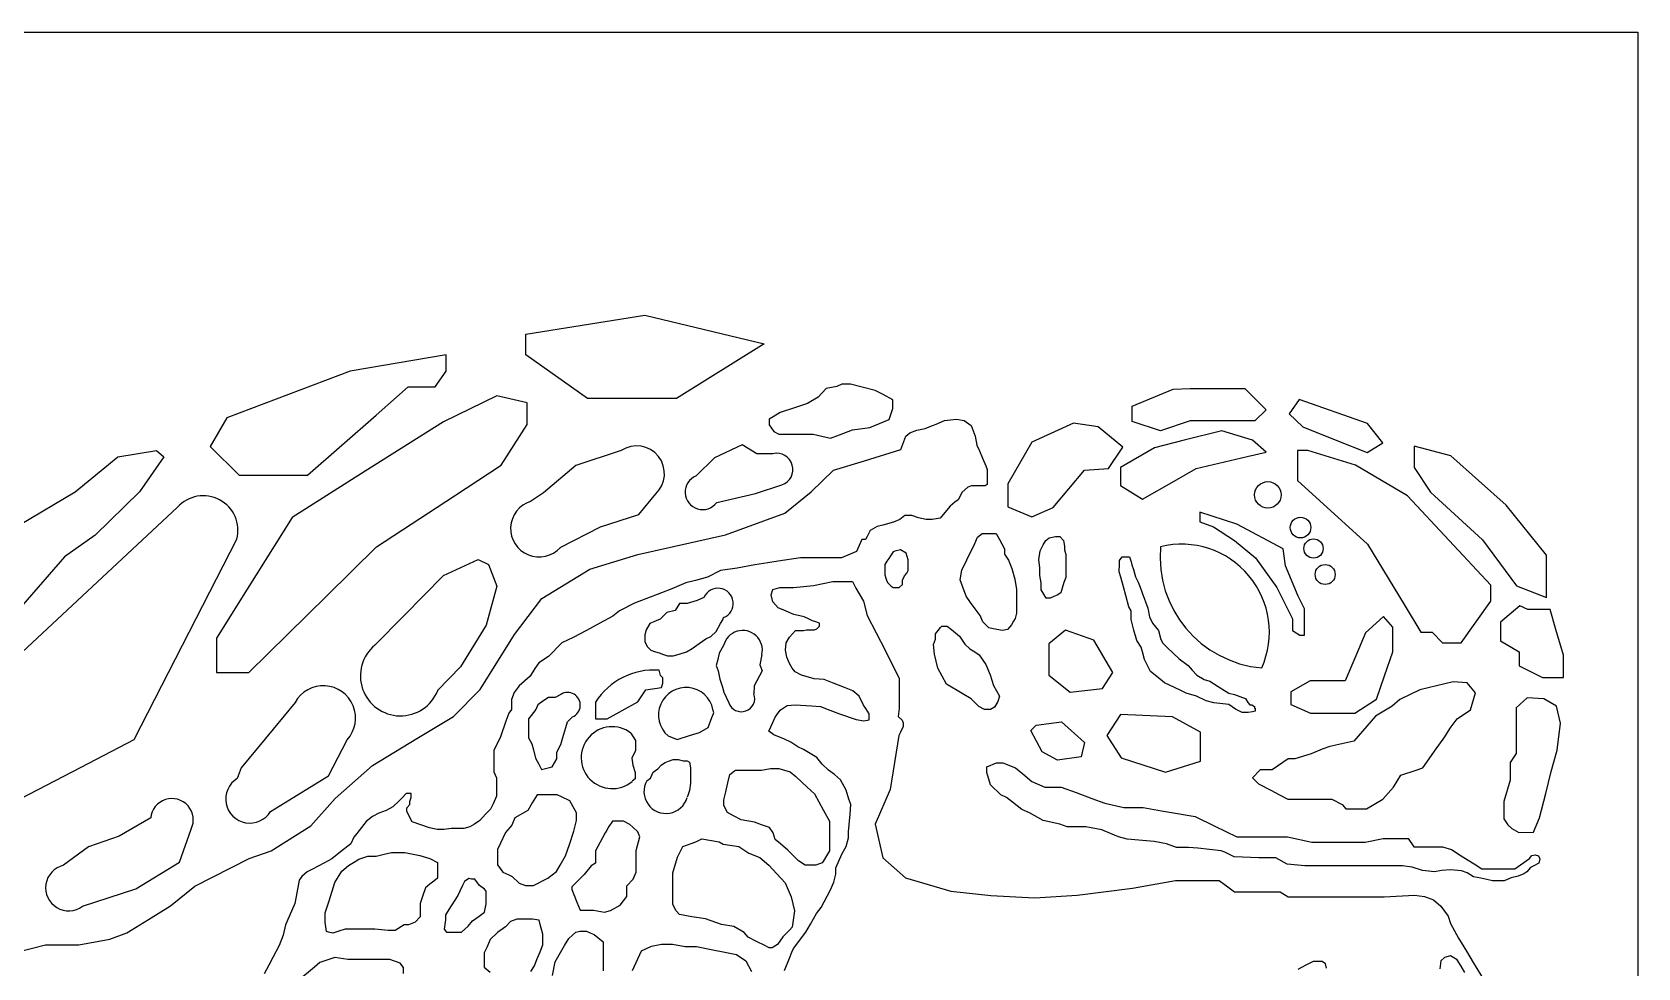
# Model space of a CAD drawing. Header units: inches. Extents: x 0.05 to 1.41, y 0.07 to 1.09.
# Drawn here: x 0.543 to 1.409, y 0.588 to 1.093 of the extents above; entities that cross this region are included whole.
import ezdxf

# ---------------------------------------------------------------- set-up
doc = ezdxf.new("R2010")
doc.units = ezdxf.units.IN
doc.header["$MEASUREMENT"] = 0
doc.layers.add('Cut', color=1, linetype='Continuous')

msp = doc.modelspace()

# ---------------------------------------------------------------- linework, layer by layer
at = {"layer": 'Cut'}
msp.add_line((0.94298, 0.87721), (0.94298, 0.87721), dxfattribs=at)
for points in [[(0.0465, 1.09284), (1.40923, 1.09284), (1.40923, 0.07103), (0.04721, 0.07103), (0.0465, 1.09284)], [(0.9378, 0.92455), (0.89043, 0.89496), (0.85269, 0.89496), (0.84233, 0.89496), (0.80902, 0.91863), (0.80902, 0.92973), (0.87341, 0.94009), (0.9378, 0.92455)], [(0.7661, 0.91863), (0.71429, 0.90976), (0.64769, 0.88461), (0.63881, 0.86908), (0.65435, 0.85354), (0.68025, 0.85354), (0.69135, 0.85354), (0.72835, 0.88609), (0.74559, 0.90125), (0.76018, 0.90125), (0.7661, 0.90976), (0.7661, 0.91863)], [(0.94641, 0.88742), (0.9425, 0.88513), (0.94036, 0.88387), (0.94036, 0.8808), (0.94298, 0.87721), (0.94556, 0.87579), (0.94912, 0.87579), (0.95303, 0.87579), (0.95795, 0.87579), (0.96423, 0.87579), (0.97357, 0.87359), (0.97841, 0.87546), (0.98533, 0.87812), (0.99479, 0.87944), (1.00218, 0.8825), (1.00519, 0.88374), (1.00625, 0.88699), (1.0071, 0.88957), (1.0071, 0.89208), (1.0071, 0.89437), (1.00192, 0.89709), (0.99755, 0.89938), (0.99063, 0.90116), (0.98422, 0.90281), (0.9796, 0.90281), (0.97697, 0.90142), (0.97119, 0.9004), (0.96678, 0.89582), (0.96118, 0.89225), (0.95405, 0.89005), (0.94641, 0.88742)], [(0.79348, 0.89644), (0.76462, 0.88239), (0.72243, 0.85576), (0.68298, 0.83085), (0.65879, 0.79215), (0.64225, 0.76568), (0.64225, 0.74703), (0.65953, 0.74703), (0.70171, 0.78845), (0.7286, 0.81485), (0.77054, 0.84245), (0.79573, 0.85902), (0.80976, 0.88091), (0.80976, 0.89275), (0.79348, 0.89644)], [(1.16765, 0.90044), (1.19707, 0.90044), (1.20856, 0.88895), (1.20258, 0.88298), (1.18603, 0.88298), (1.16765, 0.88298), (1.15156, 0.87747), (1.13639, 0.88252), (1.13639, 0.89079), (1.15845, 0.89998), (1.16765, 0.90044)], [(1.22649, 0.89447), (1.22097, 0.88666), (1.22833, 0.87976), (1.24671, 0.87241), (1.26312, 0.86585), (1.27154, 0.87104), (1.26326, 0.8816), (1.22649, 0.89447)], [(1.0142, 0.87471), (1.01633, 0.87656), (1.02004, 0.87784), (1.02459, 0.87874), (1.02863, 0.88041), (1.03059, 0.88121), (1.03499, 0.88316), (1.04159, 0.88392), (1.04572, 0.88321), (1.04948, 0.8805), (1.05152, 0.87471), (1.05251, 0.86987), (1.05384, 0.86674), (1.0555, 0.86284), (1.05727, 0.85867), (1.05812, 0.85667), (1.05812, 0.8525), (1.05812, 0.84851), (1.05698, 0.84794), (1.05384, 0.84794), (1.04957, 0.84794), (1.04762, 0.84709), (1.04453, 0.8445), (1.04245, 0.84032), (1.04055, 0.83909), (1.03817, 0.83691), (1.03523, 0.83344), (1.03267, 0.83043), (1.02839, 0.82974), (1.02521, 0.82974), (1.02094, 0.83055), (1.01733, 0.83192), (1.01362, 0.83192), (1.01101, 0.82974), (1.00759, 0.82827), (1.00171, 0.8267), (0.99872, 0.82591), (0.99492, 0.82367), (0.99325, 0.82049), (0.99239, 0.81883), (0.99036, 0.81883), (0.98763, 0.81239), (0.97937, 0.80906), (0.97277, 0.80906), (0.96479, 0.80906), (0.95738, 0.80906), (0.94529, 0.8072), (0.93962, 0.80632), (0.93268, 0.80525), (0.92317, 0.80336), (0.91424, 0.80222), (0.90707, 0.79861), (0.90071, 0.79676), (0.89544, 0.79543), (0.88784, 0.7923), (0.88228, 0.79016), (0.87388, 0.78693), (0.86774, 0.78457), (0.8597, 0.78036), (0.85604, 0.77752), (0.84897, 0.77367), (0.84187, 0.76982), (0.83472, 0.76593), (0.82855, 0.76318), (0.8213, 0.75575), (0.81603, 0.75224), (0.81404, 0.74915), (0.81141, 0.74509), (0.80559, 0.7399), (0.80283, 0.73625), (0.80131, 0.73259), (0.80131, 0.72707), (0.8, 0.72507), (0.79824, 0.72074), (0.79543, 0.71241), (0.79191, 0.70494), (0.79191, 0.70199), (0.79191, 0.69353), (0.79334, 0.69025), (0.79334, 0.68534), (0.79334, 0.6803), (0.79139, 0.67621), (0.79002, 0.67333), (0.78734, 0.67059), (0.7843, 0.66712), (0.78144, 0.66521), (0.77892, 0.66383), (0.77572, 0.66288), (0.77168, 0.66288), (0.76896, 0.66288), (0.76487, 0.66236), (0.76134, 0.66236), (0.7572, 0.66326), (0.74783, 0.6664), (0.74488, 0.67197), (0.74488, 0.67406), (0.7465, 0.67582), (0.7465, 0.67739), (0.74731, 0.67958), (0.74731, 0.68177), (0.74579, 0.68177), (0.74445, 0.68177), (0.74236, 0.67934), (0.7405, 0.67754), (0.73738, 0.6745), (0.73364, 0.67259), (0.72974, 0.67106), (0.7264, 0.66925), (0.72298, 0.66659), (0.71781, 0.66013), (0.71624, 0.65816), (0.71458, 0.65466), (0.70905, 0.65024), (0.7044, 0.64651), (0.70039, 0.64438), (0.69696, 0.64257), (0.69359, 0.64078), (0.69112, 0.63947), (0.6882, 0.637), (0.68677, 0.63491), (0.68509, 0.62612), (0.68439, 0.62244), (0.68257, 0.61817), (0.67944, 0.61085), (0.67814, 0.60518), (0.676, 0.59976), (0.67265, 0.59325), (0.67041, 0.58906), (0.66793, 0.58442)], [(1.10468, 0.88162), (1.08215, 0.87151), (1.06928, 0.849), (1.06928, 0.8366), (1.08215, 0.83108), (1.09365, 0.83614), (1.11065, 0.85635), (1.12353, 0.85727)], [(1.12353, 0.85727), (1.13134, 0.86876), (1.11801, 0.87978), (1.10468, 0.88162)], [(1.18466, 0.87749), (1.16444, 0.87243), (1.14843, 0.86843), (1.12996, 0.85773), (1.12996, 0.84808), (1.14191, 0.84073), (1.15892, 0.85038), (1.17092, 0.85719), (1.19845, 0.8637), (1.20855, 0.86609), (1.20121, 0.87243), (1.18466, 0.87749)], [(0.47592, 0.77673), (0.53617, 0.82695), (0.56586, 0.84465), (0.58899, 0.86348), (0.60983, 0.8669), (0.61383, 0.86348), (0.6007, 0.84465), (0.57671, 0.82124), (0.56015, 0.80954), (0.5376, 0.78357), (0.51104, 0.76217), (0.49734, 0.75646)], [(0.51873, 0.59216), (0.54983, 0.60009), (0.56795, 0.60009), (0.58459, 0.60305), (0.59383, 0.60649), (0.60542, 0.61364), (0.61738, 0.62102), (0.63044, 0.63163), (0.65978, 0.64666), (0.67161, 0.65072), (0.69311, 0.66434), (0.70617, 0.67913), (0.72627, 0.69687), (0.7503, 0.7114), (0.77004, 0.72334), (0.7845, 0.73785), (0.80299, 0.76754), (0.81778, 0.787), (0.84357, 0.80284), (0.86958, 0.81085), (0.91691, 0.82145), (0.94884, 0.83303), (0.96307, 0.84467), (0.97515, 0.85625), (0.99179, 0.86142), (1.0114, 0.86752), (1.0142, 0.87471)], [(0.86061, 0.86692), (0.83601, 0.85891), (0.81856, 0.84405), (0.81169, 0.83947)], [(0.94243, 0.8652), (0.93385, 0.8652), (0.92584, 0.87007), (0.91096, 0.86292), (0.90095, 0.8532)], [(1.23108, 0.8669), (1.22557, 0.8669), (1.22557, 0.85909), (1.22557, 0.85082), (1.26326, 0.81636), (1.28303, 0.78374), (1.29201, 0.76892), (1.2982, 0.76892), (1.30371, 0.76307), (1.31383, 0.76307), (1.32992, 0.78558), (1.32992, 0.79431), (1.28487, 0.84255), (1.25683, 0.85909), (1.23108, 0.8669)], [(1.28854, 0.8692), (1.28854, 0.85771), (1.29728, 0.84439), (1.32532, 0.81866), (1.34371, 0.79385), (1.35994, 0.78761), (1.35994, 0.79385), (1.35994, 0.81039), (1.33819, 0.8375), (1.30831, 0.86414), (1.28854, 0.8692)], [(0.82771, 0.8146), (0.84946, 0.82575), (0.87005, 0.83232), (0.87921, 0.84347)], [(0.91211, 0.8389), (0.93299, 0.84376), (0.94729, 0.84834)], [(0.62105, 0.83627), (0.53723, 0.75808), (0.49374, 0.72794), (0.46558, 0.6838), (0.44297, 0.6412), (0.43804, 0.62381), (0.44471, 0.62381), (0.52212, 0.67163), (0.5691, 0.69597), (0.59774, 0.71082), (0.63114, 0.77625), (0.65312, 0.81906)], [(1.17283, 0.83366), (1.17283, 0.82849), (1.18015, 0.82581), (1.19158, 0.81832), (1.2029, 0.80896), (1.21441, 0.79299), (1.22281, 0.77604), (1.22281, 0.7698), (1.22674, 0.7673), (1.22924, 0.7673), (1.22924, 0.77426), (1.22924, 0.78139), (1.22592, 0.78835), (1.21913, 0.80459), (1.21781, 0.81386), (1.19283, 0.82724), (1.17283, 0.83366)], [(1.0528, 0.82023), (1.05531, 0.82212), (1.05786, 0.82212), (1.06155, 0.82212), (1.06293, 0.82212), (1.06477, 0.8188), (1.066, 0.81657), (1.06748, 0.8139), (1.06748, 0.81103), (1.06952, 0.80766), (1.07136, 0.80316), (1.07295, 0.79744), (1.07382, 0.79181), (1.07382, 0.78757), (1.07382, 0.78357), (1.07382, 0.77913), (1.0731, 0.77626), (1.07223, 0.77473), (1.07113, 0.77278), (1.06896, 0.77028), (1.0664, 0.76972), (1.06129, 0.77074), (1.05903, 0.7712), (1.05577, 0.77442), (1.05423, 0.7778), (1.05162, 0.78137), (1.04907, 0.78495), (1.04664, 0.78834), (1.04498, 0.79308), (1.04358, 0.79703), (1.04436, 0.80238), (1.04707, 0.80787), (1.04857, 0.8109), (1.04977, 0.81332), (1.05149, 0.8168), (1.0528, 0.82023)], [(1.08821, 0.81609), (1.08975, 0.81835), (1.0916, 0.81984), (1.09494, 0.82046), (1.09731, 0.82046), (1.09921, 0.8184), (1.09978, 0.81522), (1.09978, 0.81331), (1.10055, 0.8108), (1.10055, 0.80643), (1.10055, 0.8016), (1.10055, 0.79846), (1.09952, 0.79563), (1.09854, 0.79255), (1.09777, 0.7901), (1.09577, 0.78875), (1.09412, 0.78808), (1.09203, 0.78723), (1.08996, 0.78723), (1.08872, 0.78931), (1.08727, 0.79176), (1.08727, 0.79548), (1.08646, 0.79949), (1.08646, 0.80375), (1.08589, 0.80792), (1.08672, 0.8127), (1.08821, 0.81609)], [(0.72762, 0.7619), (0.74322, 0.77768), (0.76471, 0.7994), (0.78341, 0.80816), (0.78897, 0.80547), (0.79346, 0.79364), (0.78772, 0.77266), (0.7739, 0.75006), (0.76152, 0.73733)], [(1.01122, 0.81337), (1.00825, 0.81251), (1.00731, 0.81223), (1.00595, 0.81005), (1.00493, 0.80857), (1.00395, 0.80715), (1.00277, 0.80544), (1.00277, 0.80331), (1.00277, 0.80172), (1.00277, 0.79983), (1.0034, 0.79799), (1.00376, 0.79692), (1.00419, 0.79568), (1.00554, 0.79447), (1.00632, 0.79378), (1.00728, 0.79291), (1.00943, 0.79291), (1.01061, 0.79291), (1.01245, 0.79452), (1.01245, 0.79692), (1.01342, 0.79922), (1.01475, 0.8007), (1.01536, 0.80223), (1.01536, 0.80413), (1.01536, 0.80617), (1.01536, 0.80796), (1.01439, 0.81159), (1.01122, 0.81337)], [(1.12942, 0.8055), (1.12942, 0.80673), (1.12942, 0.80757), (1.13045, 0.80886), (1.13095, 0.80948), (1.13262, 0.80948), (1.13414, 0.80948), (1.13495, 0.80948), (1.13576, 0.80679), (1.13621, 0.80524), (1.13698, 0.8026), (1.1381, 0.79878), (1.13954, 0.79594), (1.14057, 0.79309), (1.14165, 0.79014), (1.14469, 0.78178), (1.14565, 0.77705), (1.1473, 0.77366), (1.15057, 0.7698), (1.15173, 0.76495), (1.15293, 0.76291), (1.15513, 0.76052), (1.16164, 0.75437), (1.16645, 0.75078), (1.16862, 0.74842), (1.17119, 0.74562), (1.17525, 0.74332), (1.17822, 0.74235), (1.18473, 0.7382), (1.18839, 0.73586), (1.19155, 0.73522), (1.19439, 0.73416), (1.1959, 0.73359), (1.19742, 0.73303), (1.19866, 0.73083), (1.19976, 0.7297), (1.20083, 0.7297), (1.20231, 0.72873), (1.20231, 0.72789), (1.20267, 0.72789), (1.20267, 0.72621), (1.20134, 0.72582), (1.19892, 0.72547), (1.19572, 0.72547), (1.19203, 0.72724), (1.18854, 0.72973), (1.18531, 0.73009), (1.18036, 0.7307), (1.17623, 0.7317), (1.17112, 0.73429), (1.16547, 0.73594), (1.16253, 0.73733), (1.15908, 0.73896), (1.15371, 0.7415), (1.14957, 0.74486), (1.14621, 0.74758), (1.14291, 0.75404), (1.14184, 0.75832), (1.14122, 0.76079), (1.13877, 0.7643), (1.13725, 0.76992), (1.1357, 0.77565), (1.1357, 0.78035), (1.13456, 0.78258), (1.13288, 0.78868), (1.13159, 0.79335), (1.13017, 0.79853), (1.12937, 0.80141), (1.12942, 0.8055)], [(0.96048, 0.77007), (0.96481, 0.77007), (0.96607, 0.77057), (0.96751, 0.77214), (0.96751, 0.77371), (0.96561, 0.77437), (0.96372, 0.77502), (0.96194, 0.77588), (0.95928, 0.77717), (0.95368, 0.77833), (0.94831, 0.78065), (0.9453, 0.78196), (0.94246, 0.78524), (0.94154, 0.78897), (0.94246, 0.79186), (0.94613, 0.79292), (0.9536, 0.79292), (0.9644, 0.79405), (0.97477, 0.79616), (0.98542, 0.79616), (0.98718, 0.79257), (0.99141, 0.78552), (0.99339, 0.7779), (1.00294, 0.75905), (1.01064, 0.74386), (1.01064, 0.72758), (1.01004, 0.72338), (1.01222, 0.72137), (1.01272, 0.71985), (1.01272, 0.71798), (1.01124, 0.71491), (1.01033, 0.713), (1.00579, 0.68388), (0.99761, 0.66519), (1.0017, 0.64709), (1.01397, 0.63629), (1.03851, 0.6291), (1.05998, 0.62669), (1.08374, 0.62543), (1.1067, 0.62692), (1.13655, 0.63059), (1.15972, 0.63483), (1.16971, 0.63483), (1.18326, 0.63483), (1.18796, 0.63139), (1.19161, 0.62872), (1.19519, 0.62872), (1.20013, 0.62872), (1.20449, 0.62872), (1.21092, 0.62872), (1.2162, 0.62872), (1.22056, 0.62599), (1.22975, 0.62599), (1.23778, 0.62599), (1.24949, 0.62599), (1.26189, 0.62599), (1.27222, 0.62599), (1.28867, 0.62692), (1.29405, 0.62621), (1.29885, 0.62429), (1.30281, 0.62101), (1.30682, 0.61549), (1.30814, 0.61164), (1.3125, 0.60365), (1.3168, 0.5967), (1.32031, 0.59043), (1.3263, 0.58079)], [(0.90522, 0.78763), (0.90151, 0.78589), (0.8962, 0.78437), (0.89203, 0.78437), (0.88967, 0.78059), (0.88515, 0.77941), (0.88156, 0.77593), (0.87935, 0.77494), (0.87605, 0.77348), (0.87395, 0.77013), (0.87326, 0.76748), (0.87326, 0.76365), (0.87468, 0.7609), (0.8765, 0.75913), (0.87856, 0.75845), (0.88151, 0.75746), (0.88281, 0.75703), (0.88554, 0.75612), (0.88859, 0.75612), (0.89183, 0.75702), (0.89581, 0.7583), (0.89885, 0.75997), (0.90259, 0.76267), (0.90628, 0.76534), (0.90902, 0.76655), (0.91177, 0.76925), (0.91423, 0.77357), (0.91536, 0.77555), (0.91586, 0.7767)], [(1.34549, 0.78313), (1.33515, 0.77423), (1.33515, 0.76878), (1.33515, 0.76419), (1.3452, 0.75816), (1.3452, 0.7507), (1.35784, 0.74438), (1.36387, 0.74438), (1.36904, 0.74438), (1.36904, 0.75644), (1.36502, 0.77021), (1.36185, 0.78105), (1.34979, 0.78105), (1.34549, 0.78313)], [(1.02903, 0.76228), (1.03013, 0.76505), (1.03013, 0.76792), (1.03159, 0.7697), (1.03295, 0.77136), (1.03351, 0.77203), (1.03651, 0.77203), (1.03881, 0.77023), (1.04315, 0.76667), (1.04598, 0.76244), (1.04864, 0.75987), (1.05136, 0.75815), (1.05374, 0.75664), (1.05728, 0.75135), (1.05968, 0.74581), (1.06141, 0.74001), (1.0647, 0.73434), (1.06376, 0.73136), (1.06204, 0.72833), (1.05979, 0.72713), (1.0566, 0.72713), (1.05356, 0.7288), (1.04943, 0.73293), (1.04462, 0.73575), (1.03603, 0.74079), (1.03138, 0.74935), (1.02966, 0.75693), (1.02903, 0.76228)], [(1.27197, 0.77728), (1.2622, 0.76848), (1.25704, 0.75614), (1.25134, 0.74253), (1.24124, 0.74253), (1.23234, 0.74253), (1.222, 0.73662), (1.222, 0.72973), (1.23263, 0.72514), (1.24383, 0.72514), (1.25646, 0.72514), (1.26824, 0.7326), (1.27254, 0.74523), (1.27697, 0.75821), (1.27697, 0.77164), (1.27197, 0.77728)], [(0.94873, 0.58614), (0.95144, 0.59291), (0.95273, 0.59615), (0.95348, 0.59802), (0.96024, 0.6068), (0.96276, 0.61125), (0.96596, 0.61689), (0.96846, 0.62023), (0.97338, 0.62941), (0.97539, 0.63389), (0.97638, 0.63823), (0.97638, 0.64154), (0.97976, 0.6493), (0.98197, 0.65307), (0.98328, 0.65783), (0.98328, 0.66098), (0.98416, 0.67058), (0.98447, 0.67582), (0.98339, 0.67863), (0.98192, 0.68351), (0.97896, 0.68917), (0.9757, 0.69206), (0.97238, 0.69441), (0.96907, 0.69767), (0.9662, 0.70115), (0.95896, 0.7055), (0.95587, 0.70689), (0.95207, 0.70944), (0.94875, 0.71114), (0.94294, 0.71347), (0.94016, 0.7154), (0.94239, 0.72003), (0.94358, 0.72304), (0.9463, 0.72675), (0.95019, 0.72919), (0.95438, 0.72964), (0.96333, 0.72905), (0.96808, 0.72874), (0.97317, 0.72679), (0.97829, 0.72482), (0.98742, 0.72168), (0.99156, 0.72103), (0.99442, 0.72148), (0.99442, 0.7248), (0.99255, 0.72763), (0.99136, 0.72943), (0.989, 0.73434), (0.98548, 0.73711), (0.981, 0.7389), (0.97467, 0.74142), (0.97013, 0.74323), (0.9647, 0.74363), (0.95795, 0.74556), (0.95452, 0.74735), (0.95274, 0.74941), (0.95144, 0.75187), (0.94996, 0.75539), (0.9492, 0.75919), (0.94957, 0.76313), (0.95141, 0.76607), (0.95464, 0.76984), (0.95893, 0.76984), (0.96048, 0.77007)], [(1.1004, 0.76998), (1.09135, 0.76263), (1.09135, 0.74563), (1.10284, 0.73644), (1.12031, 0.73851), (1.1259, 0.747), (1.11571, 0.76446), (1.1004, 0.76998)], [(0.91586, 0.76163), (0.91336, 0.75744), (0.91264, 0.75414), (0.9119, 0.75082), (0.91297, 0.748), (0.91385, 0.74345), (0.91525, 0.73909), (0.91593, 0.73643), (0.91859, 0.73073)], [(0.93647, 0.75678), (0.9353, 0.75114), (0.93661, 0.7479), (0.93225, 0.73991), (0.93223, 0.73557)], [(0.84675, 0.73103), (0.84675, 0.72201), (0.85294, 0.72201), (0.86115, 0.72657), (0.86956, 0.73124), (0.87391, 0.73781), (0.88224, 0.73907), (0.88309, 0.74132), (0.88309, 0.74413), (0.88182, 0.74554), (0.881, 0.7483)], [(1.30959, 0.74209), (1.2915, 0.73778), (1.28072, 0.73245), (1.2766, 0.72888), (1.26766, 0.72343), (1.26766, 0.72343), (1.25589, 0.70994), (1.25589, 0.70994), (1.24297, 0.70712), (1.23878, 0.70571), (1.23291, 0.70314), (1.22401, 0.70047), (1.22057, 0.70047), (1.21195, 0.69444), (1.21195, 0.69444), (1.20535, 0.69444), (1.20535, 0.69444), (1.20133, 0.69013), (1.20448, 0.68698), (1.20448, 0.68698), (1.21109, 0.68353), (1.21589, 0.68103), (1.22031, 0.67872), (1.22573, 0.67872), (1.22947, 0.67872), (1.23406, 0.67872), (1.23895, 0.67872), (1.24411, 0.67872), (1.24958, 0.67588), (1.25158, 0.67349), (1.25704, 0.67349), (1.26278, 0.67349), (1.27158, 0.67865), (1.27743, 0.68525), (1.28133, 0.69166), (1.28959, 0.69426), (1.29322, 0.69559), (1.29667, 0.70047), (1.29953, 0.70452), (1.30506, 0.71234), (1.30786, 0.71711), (1.31172, 0.72204), (1.31892, 0.72687), (1.32165, 0.73606), (1.31706, 0.74151), (1.30959, 0.74209)], [(0.68454, 0.73086), (0.67277, 0.71651), (0.65555, 0.69553), (0.65324, 0.68982)], [(0.82796, 0.73527), (0.82487, 0.73364), (0.82131, 0.73364), (0.81833, 0.73156), (0.81549, 0.72957), (0.81442, 0.72705), (0.81189, 0.72384), (0.81053, 0.7221), (0.81053, 0.72012), (0.81053, 0.71557), (0.81053, 0.71185), (0.81234, 0.70853), (0.81328, 0.70541), (0.81433, 0.70083), (0.81607, 0.69758), (0.81763, 0.69469), (0.82115, 0.6956), (0.82329, 0.69615), (0.82582, 0.70051), (0.82582, 0.70408), (0.82804, 0.70812), (0.82915, 0.712), (0.83071, 0.71744), (0.83157, 0.72044), (0.83433, 0.72315)], [(1.34951, 0.73347), (1.34348, 0.72802), (1.34348, 0.72113), (1.34348, 0.71195), (1.34348, 0.70879), (1.34348, 0.70334), (1.34032, 0.69846), (1.34032, 0.69387), (1.34032, 0.68899), (1.33687, 0.6775), (1.33687, 0.66803), (1.33896, 0.66479), (1.34118, 0.66287), (1.34491, 0.66065), (1.35295, 0.66091), (1.35295, 0.66091), (1.35617, 0.66861), (1.35956, 0.68181), (1.36238, 0.69358), (1.36561, 0.70506), (1.36755, 0.7197), (1.3653, 0.72888), (1.35841, 0.7329), (1.34951, 0.73347)], [(0.88585, 0.71285), (0.89068, 0.71095), (0.89751, 0.71309), (0.90274, 0.71472), (0.90744, 0.7174), (0.90952, 0.72277), (0.91051, 0.72531), (0.9101, 0.72709)], [(1.08455, 0.71859), (1.09824, 0.72036), (1.11065, 0.70933), (1.10875, 0.70156), (1.09594, 0.69968), (1.08767, 0.70429), (1.08169, 0.71576), (1.08455, 0.71859)], [(1.12996, 0.72449), (1.12261, 0.71301), (1.13042, 0.70106), (1.15432, 0.69325), (1.17317, 0.69922), (1.17317, 0.71484), (1.158, 0.72311), (1.12996, 0.72449)], [(0.67133, 0.67202), (0.70263, 0.69125), (0.71268, 0.71077)], [(0.86585, 0.71437), (0.86823, 0.71045), (0.86823, 0.70503), (0.86625, 0.70082), (0.86686, 0.69713), (0.86813, 0.69302), (0.86813, 0.68973), (0.86645, 0.68832)], [(0.87433, 0.68862), (0.87634, 0.69004), (0.87709, 0.69167), (0.87782, 0.69325), (0.88028, 0.69501), (0.88229, 0.69721), (0.88437, 0.69857), (0.88607, 0.6992), (0.88866, 0.70016), (0.8913, 0.70016), (0.89407, 0.69942), (0.89612, 0.69942), (0.89745, 0.69873), (0.89795, 0.69567), (0.89795, 0.6923), (0.89795, 0.68726), (0.89745, 0.68342), (0.89647, 0.68068), (0.89616, 0.67981)], [(0.92231, 0.6943), (0.93087, 0.6943), (0.93629, 0.6943), (0.94106, 0.69521), (0.94559, 0.69521), (0.95184, 0.69348), (0.95472, 0.69085), (0.95798, 0.68787), (0.96086, 0.68524), (0.96496, 0.68149), (0.96961, 0.67301), (0.97295, 0.6669), (0.97295, 0.66101), (0.97295, 0.65492), (0.97295, 0.65073), (0.96969, 0.64547), (0.96894, 0.64426), (0.96566, 0.643), (0.96155, 0.643), (0.95982, 0.643), (0.9562, 0.64531), (0.95316, 0.64843), (0.95053, 0.65113), (0.94649, 0.65451), (0.94364, 0.65691), (0.94263, 0.6606), (0.94057, 0.66339), (0.93629, 0.66487), (0.93244, 0.66621), (0.92527, 0.66758), (0.92124, 0.66972), (0.91789, 0.6715), (0.91598, 0.67523), (0.91598, 0.67835), (0.91696, 0.68263), (0.9181, 0.68753), (0.91911, 0.69194), (0.92173, 0.69402), (0.92231, 0.6943)], [(1.05987, 0.6865), (1.05785, 0.69307), (1.05785, 0.69611), (1.06304, 0.69838), (1.06645, 0.69838), (1.07341, 0.6956), (1.07733, 0.69232), (1.0822, 0.68823), (1.08921, 0.68511), (1.09807, 0.68511), (1.10603, 0.6822), (1.1145, 0.67912), (1.12151, 0.67656), (1.13183, 0.67424), (1.1422, 0.67424), (1.15219, 0.67247), (1.15643, 0.67172), (1.17036, 0.66925), (1.18095, 0.66411), (1.19286, 0.65831), (1.20649, 0.65831), (1.22015, 0.65831), (1.2333, 0.65551), (1.25012, 0.65551), (1.26214, 0.65551), (1.27175, 0.65741), (1.28522, 0.65741), (1.28838, 0.65297), (1.29559, 0.65297), (1.30381, 0.65297), (1.30862, 0.65146), (1.3138, 0.64817), (1.31768, 0.64571), (1.3208, 0.64374), (1.32493, 0.64112), (1.33087, 0.64112), (1.33568, 0.64112), (1.34276, 0.64112), (1.35065, 0.64661), (1.35203, 0.64823), (1.3538, 0.6487), (1.35555, 0.6481), (1.35636, 0.64639), (1.35586, 0.64418), (1.35302, 0.64266), (1.35129, 0.64172), (1.34932, 0.63945), (1.3476, 0.63836), (1.34467, 0.63718), (1.34081, 0.63621), (1.3371, 0.63468), (1.33081, 0.63468), (1.3277, 0.63534), (1.32447, 0.63602), (1.3206, 0.63683), (1.31704, 0.63898), (1.31402, 0.63998), (1.30802, 0.6406), (1.30325, 0.64026), (1.29951, 0.63945), (1.29303, 0.64014), (1.28742, 0.64201), (1.28225, 0.64272), (1.27633, 0.64272), (1.26242, 0.64272), (1.25466, 0.64272), (1.24036, 0.64272), (1.22943, 0.64272), (1.2199, 0.64353), (1.21388, 0.64702), (1.20472, 0.64702), (1.19136, 0.64764), (1.18625, 0.65001), (1.18439, 0.65087), (1.17175, 0.65216), (1.16678, 0.65267), (1.16022, 0.65267), (1.1548, 0.65459), (1.14826, 0.65577), (1.13368, 0.65712), (1.12895, 0.65833), (1.12455, 0.6602), (1.11991, 0.66217), (1.11131, 0.66375), (1.10119, 0.66375), (1.09726, 0.66515), (1.0882, 0.66718), (1.08088, 0.67136), (1.0768, 0.6732), (1.07172, 0.67706), (1.06849, 0.67952), (1.06552, 0.68107), (1.05987, 0.6865)], [(0.8211, 0.68102), (0.81528, 0.68102), (0.81528, 0.68102), (0.81258, 0.67664), (0.81012, 0.67264), (0.80313, 0.66862), (0.80152, 0.66466), (0.79815, 0.66069), (0.79545, 0.65487), (0.79385, 0.65143), (0.79385, 0.64669), (0.79385, 0.64332), (0.79671, 0.63936), (0.79992, 0.63775), (0.80167, 0.63688), (0.80549, 0.63337), (0.80895, 0.6321), (0.81317, 0.6321), (0.82093, 0.63607), (0.82566, 0.63961), (0.8276, 0.64307), (0.83044, 0.64812), (0.83258, 0.65428), (0.83506, 0.66142), (0.83638, 0.66719), (0.83638, 0.67124), (0.83292, 0.67782), (0.82828, 0.67993), (0.82602, 0.68095), (0.8211, 0.68102)], [(0.60667, 0.66854), (0.58973, 0.65878), (0.57307, 0.65304), (0.55957, 0.64299)], [(0.56991, 0.62089), (0.59863, 0.63036), (0.62218, 0.64472), (0.62849, 0.66251)], [(0.86178, 0.66678), (0.85854, 0.66678), (0.85581, 0.66678), (0.85384, 0.66396), (0.85273, 0.66191), (0.85197, 0.6605), (0.8505, 0.65779), (0.84674, 0.65086), (0.84674, 0.64417), (0.84428, 0.64272), (0.84053, 0.63794), (0.83387, 0.63137), (0.83387, 0.62992), (0.83498, 0.62719), (0.83664, 0.6231), (0.83843, 0.61871), (0.84556, 0.61871), (0.85154, 0.61772), (0.85478, 0.61866), (0.86007, 0.62147), (0.86366, 0.62617), (0.86366, 0.63188), (0.86699, 0.63555), (0.86869, 0.6393), (0.86869, 0.64263), (0.86869, 0.65091), (0.87066, 0.65842), (0.86963, 0.66097), (0.86682, 0.66362), (0.86527, 0.66507), (0.86178, 0.66678)], [(0.89382, 0.65311), (0.90084, 0.65568), (0.90405, 0.6572), (0.91342, 0.65568), (0.91556, 0.6544), (0.92404, 0.65311), (0.92943, 0.64952), (0.93542, 0.64721), (0.9403, 0.64302), (0.94458, 0.6384), (0.9491, 0.63352), (0.95237, 0.62591), (0.954, 0.61846), (0.95288, 0.60957), (0.95134, 0.60803), (0.94775, 0.60443), (0.94492, 0.60024), (0.9421, 0.59844), (0.94039, 0.59844), (0.93765, 0.59981), (0.93402, 0.60163), (0.92902, 0.60412), (0.92686, 0.60674), (0.9213, 0.60991), (0.91462, 0.61111), (0.90614, 0.61402), (0.8987, 0.61521), (0.89211, 0.6165), (0.89031, 0.61838), (0.8885, 0.6218), (0.8885, 0.62728), (0.8885, 0.639), (0.89099, 0.64738), (0.89382, 0.65311)], [(0.71897, 0.64635), (0.72384, 0.64792), (0.72826, 0.64792), (0.73263, 0.64904), (0.73666, 0.64988), (0.74372, 0.64988), (0.74915, 0.64876), (0.75185, 0.6482), (0.75733, 0.64663), (0.76136, 0.64445), (0.76136, 0.6379), (0.76136, 0.63605), (0.75946, 0.63448), (0.75736, 0.63276), (0.75504, 0.63085), (0.75352, 0.62659), (0.752, 0.62233), (0.752, 0.62116), (0.752, 0.61892), (0.752, 0.61618), (0.752, 0.61517), (0.74943, 0.61221), (0.74579, 0.61092), (0.7435, 0.61092), (0.73857, 0.60784), (0.73476, 0.60784), (0.72765, 0.60851), (0.72238, 0.60851), (0.71594, 0.60851), (0.71157, 0.60851), (0.70821, 0.60745), (0.7049, 0.6064), (0.70261, 0.60683), (0.70152, 0.60717), (0.70088, 0.61221), (0.70088, 0.6173), (0.70295, 0.62385), (0.70608, 0.63374), (0.70989, 0.63986), (0.71337, 0.64282), (0.71706, 0.64506), (0.71897, 0.64635)], [(0.77833, 0.63585), (0.77606, 0.6343), (0.77501, 0.63209), (0.77351, 0.62899), (0.77237, 0.62663), (0.7688, 0.62107), (0.76572, 0.61628), (0.76572, 0.6136), (0.76498, 0.60846), (0.76626, 0.60685), (0.77035, 0.60685), (0.77434, 0.60685), (0.77805, 0.61006), (0.78027, 0.61305), (0.78386, 0.6156), (0.78676, 0.61764), (0.78763, 0.62213), (0.78763, 0.62899), (0.7868, 0.63009), (0.78409, 0.63209), (0.78159, 0.63552), (0.77977, 0.63552), (0.77833, 0.63585)], [(0.81268, 0.61397), (0.80958, 0.61397), (0.80416, 0.61397), (0.80085, 0.61261), (0.79819, 0.60968), (0.79384, 0.6067), (0.78994, 0.6029), (0.78804, 0.59867), (0.78669, 0.59567), (0.78669, 0.59059), (0.78669, 0.58793), (0.78977, 0.58522)], [(0.81186, 0.58571), (0.81378, 0.58863), (0.81512, 0.59205), (0.81678, 0.59628), (0.81826, 0.60006), (0.81826, 0.60583), (0.81686, 0.61109), (0.81624, 0.6134), (0.81268, 0.61397)], [(0.83431, 0.60526), (0.83615, 0.60689), (0.83831, 0.60748), (0.84188, 0.60748), (0.84426, 0.6064), (0.84599, 0.60561), (0.85076, 0.60158), (0.85076, 0.59834), (0.85076, 0.59477), (0.85076, 0.59125), (0.85076, 0.58595)], [(0.82343, 0.58351), (0.82489, 0.59092), (0.82781, 0.5959), (0.82999, 0.59961), (0.83227, 0.6035), (0.83431, 0.60526)], [(0.87158, 0.59683), (0.87692, 0.59937), (0.88236, 0.60036), (0.88834, 0.60036), (0.89514, 0.59919), (0.90112, 0.59919), (0.9091, 0.59756), (0.91733, 0.59587), (0.92271, 0.59477), (0.92785, 0.5914), (0.93093, 0.5856)], [(0.74304, 0.5846), (0.74304, 0.58787), (0.74127, 0.5901), (0.73576, 0.59206), (0.72756, 0.59206), (0.72159, 0.59206), (0.71301, 0.59206), (0.70611, 0.59327), (0.698, 0.59057), (0.69502, 0.58805), (0.68658, 0.58093)], [(0.86671, 0.58623), (0.87158, 0.59683)], [(1.24122, 0.58752), (1.24073, 0.58974), (1.2388, 0.59102), (1.23407, 0.59102), (1.23001, 0.5891), (1.22573, 0.58666)], [(1.31592, 0.58519), (1.31389, 0.58847), (1.31171, 0.59198), (1.30818, 0.59407), (1.30492, 0.59325), (1.30292, 0.59141), (1.30232, 0.58711)]]:
    msp.add_lwpolyline(points, dxfattribs=at)
for centre, radius in [((1.20954, 0.84296), 0.00716), ((1.22717, 0.82534), 0.00558), ((1.23418, 0.81402), 0.00522), ((1.24048, 0.8), 0.0054)]:
    msp.add_circle(centre, radius, dxfattribs=at)
for centre, radius, start, end in [((0.86891, 0.8544), 0.01502, 313.3103, 123.52541), ((0.94442, 0.85664), 0.00879, 289.07524, 103.08777), ((0.90449, 0.84445), 0.00943, 112.03011, 323.90749), ((0.63502, 0.82382), 0.01871, 345.25174, 138.29242), ((0.81624, 0.8248), 0.01536, 107.20303, 318.36113), ((1.21162, 0.80956), 0.06027, 174.84454, 264.84454), ((1.16294, 0.76894), 0.04742, 335.84769, 103.84139), ((0.91278, 0.78434), 0.00824, 291.92901, 156.48791), ((0.92616, 0.7592), 0.01059, 346.76635, 166.76635), ((0.74143, 0.74528), 0.02161, 129.74256, 338.41151), ((0.87827, 0.71111), 0.03729, 85.80495, 147.70528), ((0.69981, 0.72249), 0.01741, 317.68839, 151.26448), ((0.89553, 0.72413), 0.01486, 11.48431, 229.35725), ((0.83164, 0.72947), 0.00687, 292.99561, 122.42867), ((0.92541, 0.73315), 0.00724, 199.56341, 19.56341), ((0.85569, 0.7011), 0.01671, 52.57693, 310.08894), ((0.66019, 0.67879), 0.01304, 122.2165, 328.73026), ((0.88474, 0.68286), 0.01189, 151.04315, 343.73899), ((0.61813, 0.66751), 0.01151, 334.26928, 174.85352), ((0.56243, 0.63086), 0.01246, 103.26637, 306.87175)]:
    msp.add_arc(centre, radius, start, end, dxfattribs=at)

doc.saveas('drawing.dxf')
